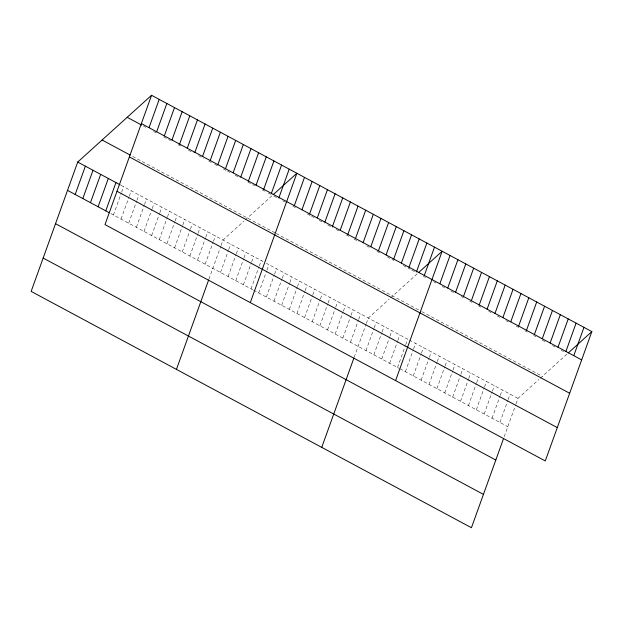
<?xml version="1.0" encoding="UTF-8"?>
<svg xmlns="http://www.w3.org/2000/svg" width="623" height="623" viewBox="0 0 623 623"><rect width="100%" height="100%" fill="white"/><g stroke="black" fill="none" stroke-linecap="round" stroke-linejoin="round"><path stroke-width="0.47" stroke-dasharray="3.12 2.34" d="M113.409 214.982L121.298 193.075M121.625 192.157L123.595 186.682M121.057 219.086L128.945 197.18M129.273 196.261L131.243 190.786M128.704 223.19L136.593 201.284M136.92 200.372L138.89 194.89M136.351 227.294L144.24 205.388M144.567 204.476L146.537 198.994M143.999 231.406L151.887 209.492M152.214 208.58L154.185 203.098M151.646 235.51L159.535 213.596M159.862 212.684L161.832 207.202M159.293 239.614L167.182 217.7M167.509 216.788L169.479 211.306M166.941 243.718L174.829 221.804M175.156 220.892L177.127 215.418M174.588 247.822L182.477 225.908M182.804 224.996L184.774 219.522M182.235 251.926L190.124 230.012M190.451 229.1L192.421 223.626M189.883 256.03L197.771 234.116M198.098 233.204L200.069 227.73M197.53 260.134L205.419 238.227M205.746 237.308L207.716 231.834M205.177 264.238L213.066 242.331M213.393 241.413L215.363 235.938M208.923 279.182L220.713 246.435M221.04 245.517L223.011 240.042L243.897 221.149M220.472 272.446L228.361 250.539M228.688 249.628L230.658 244.146M228.119 276.557L236.008 254.643M236.335 253.732L238.305 248.25M235.767 280.661L243.655 258.747M243.982 257.836L245.953 252.354M243.414 284.766L251.295 262.851M251.63 261.94L253.6 256.458M251.053 288.87L258.942 266.956M259.277 266.044L261.247 260.57M258.701 292.974L266.589 271.06M266.924 270.148L268.895 264.674M266.348 297.078L274.237 275.164M274.572 274.252L276.542 268.778M273.995 301.182L281.884 279.268M282.219 278.356L284.189 272.882M281.643 305.286L289.531 283.379M289.866 282.46L291.837 276.986M289.29 309.39L297.179 287.483M297.506 286.564L299.484 281.09M296.937 313.494L304.826 291.587M305.153 290.668L307.131 285.194M304.585 317.598L312.473 295.691M312.801 294.78L314.779 289.298M312.232 321.702L320.121 299.795M320.448 298.884L322.426 293.402M319.879 325.813L327.768 303.899M328.095 302.988L330.073 297.506M327.527 329.917L335.415 308.003M335.742 307.092L337.721 301.61M335.174 334.021L343.063 312.107M343.39 311.196L345.368 305.714M342.821 338.125L350.71 316.211M351.037 315.3L353.015 309.826M350.469 342.229L358.357 320.315M358.684 319.404L360.655 313.93M354.214 357.174L366.005 324.419M366.332 323.508L368.302 318.034L389.196 299.141M365.997 350.562L373.886 328.648M374.213 327.737L376.183 322.262M373.87 354.791L381.759 332.877M382.094 331.966L384.064 326.491M381.751 359.019L389.64 337.113M389.967 336.194L391.945 330.72M389.632 363.248L397.521 341.342M397.848 340.423L399.818 334.948M397.513 367.477L405.402 345.57M405.729 344.651L407.699 339.177L266.348 263.303M405.386 371.705L413.275 349.799M413.61 348.888L415.58 343.405M413.267 375.934L421.156 354.028M421.483 353.116L423.461 347.634M421.148 380.162L429.037 358.256M429.364 357.345L431.334 351.863M429.029 384.399L436.918 362.485M437.245 361.574L439.215 356.091M436.902 388.627L444.791 366.713M445.118 365.802L447.096 360.32M444.783 392.856L452.672 370.942M452.999 370.031L454.969 364.548M452.664 397.085L460.553 375.171M460.88 374.259L462.85 368.777M460.537 401.313L468.426 379.399M468.761 378.488L470.731 373.013M468.418 405.542L476.307 383.628M476.634 382.717L478.612 377.242M476.299 409.77L484.188 387.856M484.515 386.945L486.485 381.471M484.18 413.999L492.069 392.085M492.396 391.174L494.366 385.699M492.053 418.228L499.942 396.314M500.277 395.403L502.247 389.928M499.934 422.456L507.823 400.542M508.15 399.631L510.12 394.157M504.209 436.692L515.704 404.779M516.031 403.86L518.001 398.385L538.887 379.493M245.291 219.896L272.492 195.295L279.283 198.947M390.59 297.88L417.784 273.287M540.281 378.239L567.483 353.638M143.337 125.978L145.891 127.341M153.538 131.445L156.085 132.816M163.732 136.92L170.531 140.572M178.178 144.676L180.725 146.039M188.372 150.151L193.473 152.884M198.566 155.618L203.666 158.359M208.76 161.092L211.314 162.463M214.709 164.285L218.961 166.567M223.205 168.849L226.608 170.671M227.457 171.13L230.004 172.493M235.105 175.234L240.198 177.968M247.845 182.072L254.643 185.724M262.291 189.828L264.845 191.191M268.24 193.021L270.787 194.384M282.686 200.77L285.233 202.14M292.88 206.244L295.427 207.615M307.326 214.001L310.721 215.823M311.57 216.274L314.124 217.645M319.217 220.386L324.318 223.12M327.721 224.942L332.814 227.683M336.218 229.505L338.764 230.876M346.411 234.98L348.958 236.343M354.059 239.084L359.16 241.817M366.799 245.921L369.353 247.292M377.001 251.396L379.547 252.767M387.195 256.871L393.993 260.515M403.338 265.538L410.136 269.183M411.834 270.094L416.935 272.835M423.297 276.246L425.665 277.515M433.538 281.744L435.905 283.013M442.205 286.401L444.573 287.67M450.873 291.05L454.813 293.168M461.113 296.548L463.481 297.817M469.781 301.197L472.148 302.466M478.448 305.854L480.816 307.123M488.689 311.352L491.056 312.621M497.356 316.001L499.724 317.271M506.024 320.65L508.391 321.92M516.265 326.148L518.632 327.418M524.932 330.805L527.299 332.075M533.6 335.454L535.967 336.724M542.267 340.103L546.207 342.222M552.508 345.601L554.875 346.871M561.175 350.258L563.542 351.528M132.676 156.435L275.421 233.057M276.269 233.508L421.039 311.22M421.826 311.64L542.376 376.347M121.049 185.311L262.945 261.481M409.272 340.026L518.001 398.385M110.863 213.619L252.759 289.781M253.608 290.232L399.086 368.325M399.873 368.746L507.815 426.685"/><path stroke-width="0.93" d="M151.56 95.272L104.999 224.615L545.281 460.95L591.85 331.6L151.56 95.272L77.719 162.05L31.15 291.4L471.44 527.728L503.61 438.358M75.173 194.462L85.367 166.162M82.82 198.566L93.014 170.266M90.467 202.67L100.661 174.37M98.115 206.774L108.309 178.474M105.762 210.878L115.956 182.578M149.022 127.676L159.208 99.376M156.669 131.78L166.855 103.48M164.316 135.884L174.502 107.584M171.964 139.996L182.15 111.688M179.611 144.1L189.797 115.792M187.258 148.204L197.444 119.896M194.906 152.308L205.092 124.008M202.553 156.412L212.739 128.112M210.2 160.516L220.386 132.216M217.848 164.62L228.034 136.32M225.495 168.724L235.681 140.424M233.142 172.828L243.328 144.528M240.79 176.932L250.976 148.632M176.441 369.384L208.619 280.015M248.437 181.036L258.623 152.736M256.084 185.14L266.27 156.84M263.731 189.252L273.918 160.944M271.379 193.356L281.565 165.048M279.018 197.46L289.212 169.152M250.29 302.607L296.86 173.264L273.186 194.672M294.313 205.668L304.507 177.368M301.96 209.772L312.154 181.472M309.608 213.876L319.801 185.576M317.255 217.98L327.449 189.68M324.902 222.084L335.096 193.784M332.55 226.188L342.743 197.888M340.197 230.292L350.391 201.992M347.844 234.404L358.038 206.096M355.492 238.508L365.685 210.2M363.139 242.612L373.333 214.304M370.786 246.716L380.98 218.416M378.434 250.82L388.62 222.52M386.081 254.924L396.267 226.624M321.741 447.376L353.911 358.007M393.728 259.028L403.914 230.728M401.376 263.132L411.562 234.832M409.023 267.236L419.209 238.936M416.67 271.34L426.856 243.04M424.318 275.444L434.504 247.144M395.589 380.591L442.151 251.248L418.477 272.656M439.846 283.784L450.032 255.477M447.719 288.013L457.913 259.705M455.6 292.242L465.786 263.934M463.481 296.47L473.667 268.163M471.354 300.699L481.548 272.399M479.235 304.927L489.429 276.628M487.116 309.156L497.302 280.856M494.997 313.385L505.183 285.085M502.87 317.613L513.064 289.313M510.751 321.842L520.937 293.542M518.632 326.07L528.818 297.771M526.513 330.299L536.699 301.999M534.386 334.528L544.58 306.228M542.267 338.756L552.453 310.456M550.148 342.985L560.334 314.685M558.021 347.213L568.215 318.914M565.902 351.442L576.096 323.142M573.783 355.678L583.969 327.371M568.176 353.007L591.85 331.6M141.374 123.572L581.664 359.907M127.193 117.311L141.639 125.059M102.086 140.011L130.129 155.065M129.374 156.918L569.656 393.245M77.719 162.05L120.2 184.86M116.999 191.269L557.289 427.604M67.525 190.358L109.165 212.7M55.525 223.696L495.807 460.031M43.158 258.054L483.44 494.382"/></g></svg>
